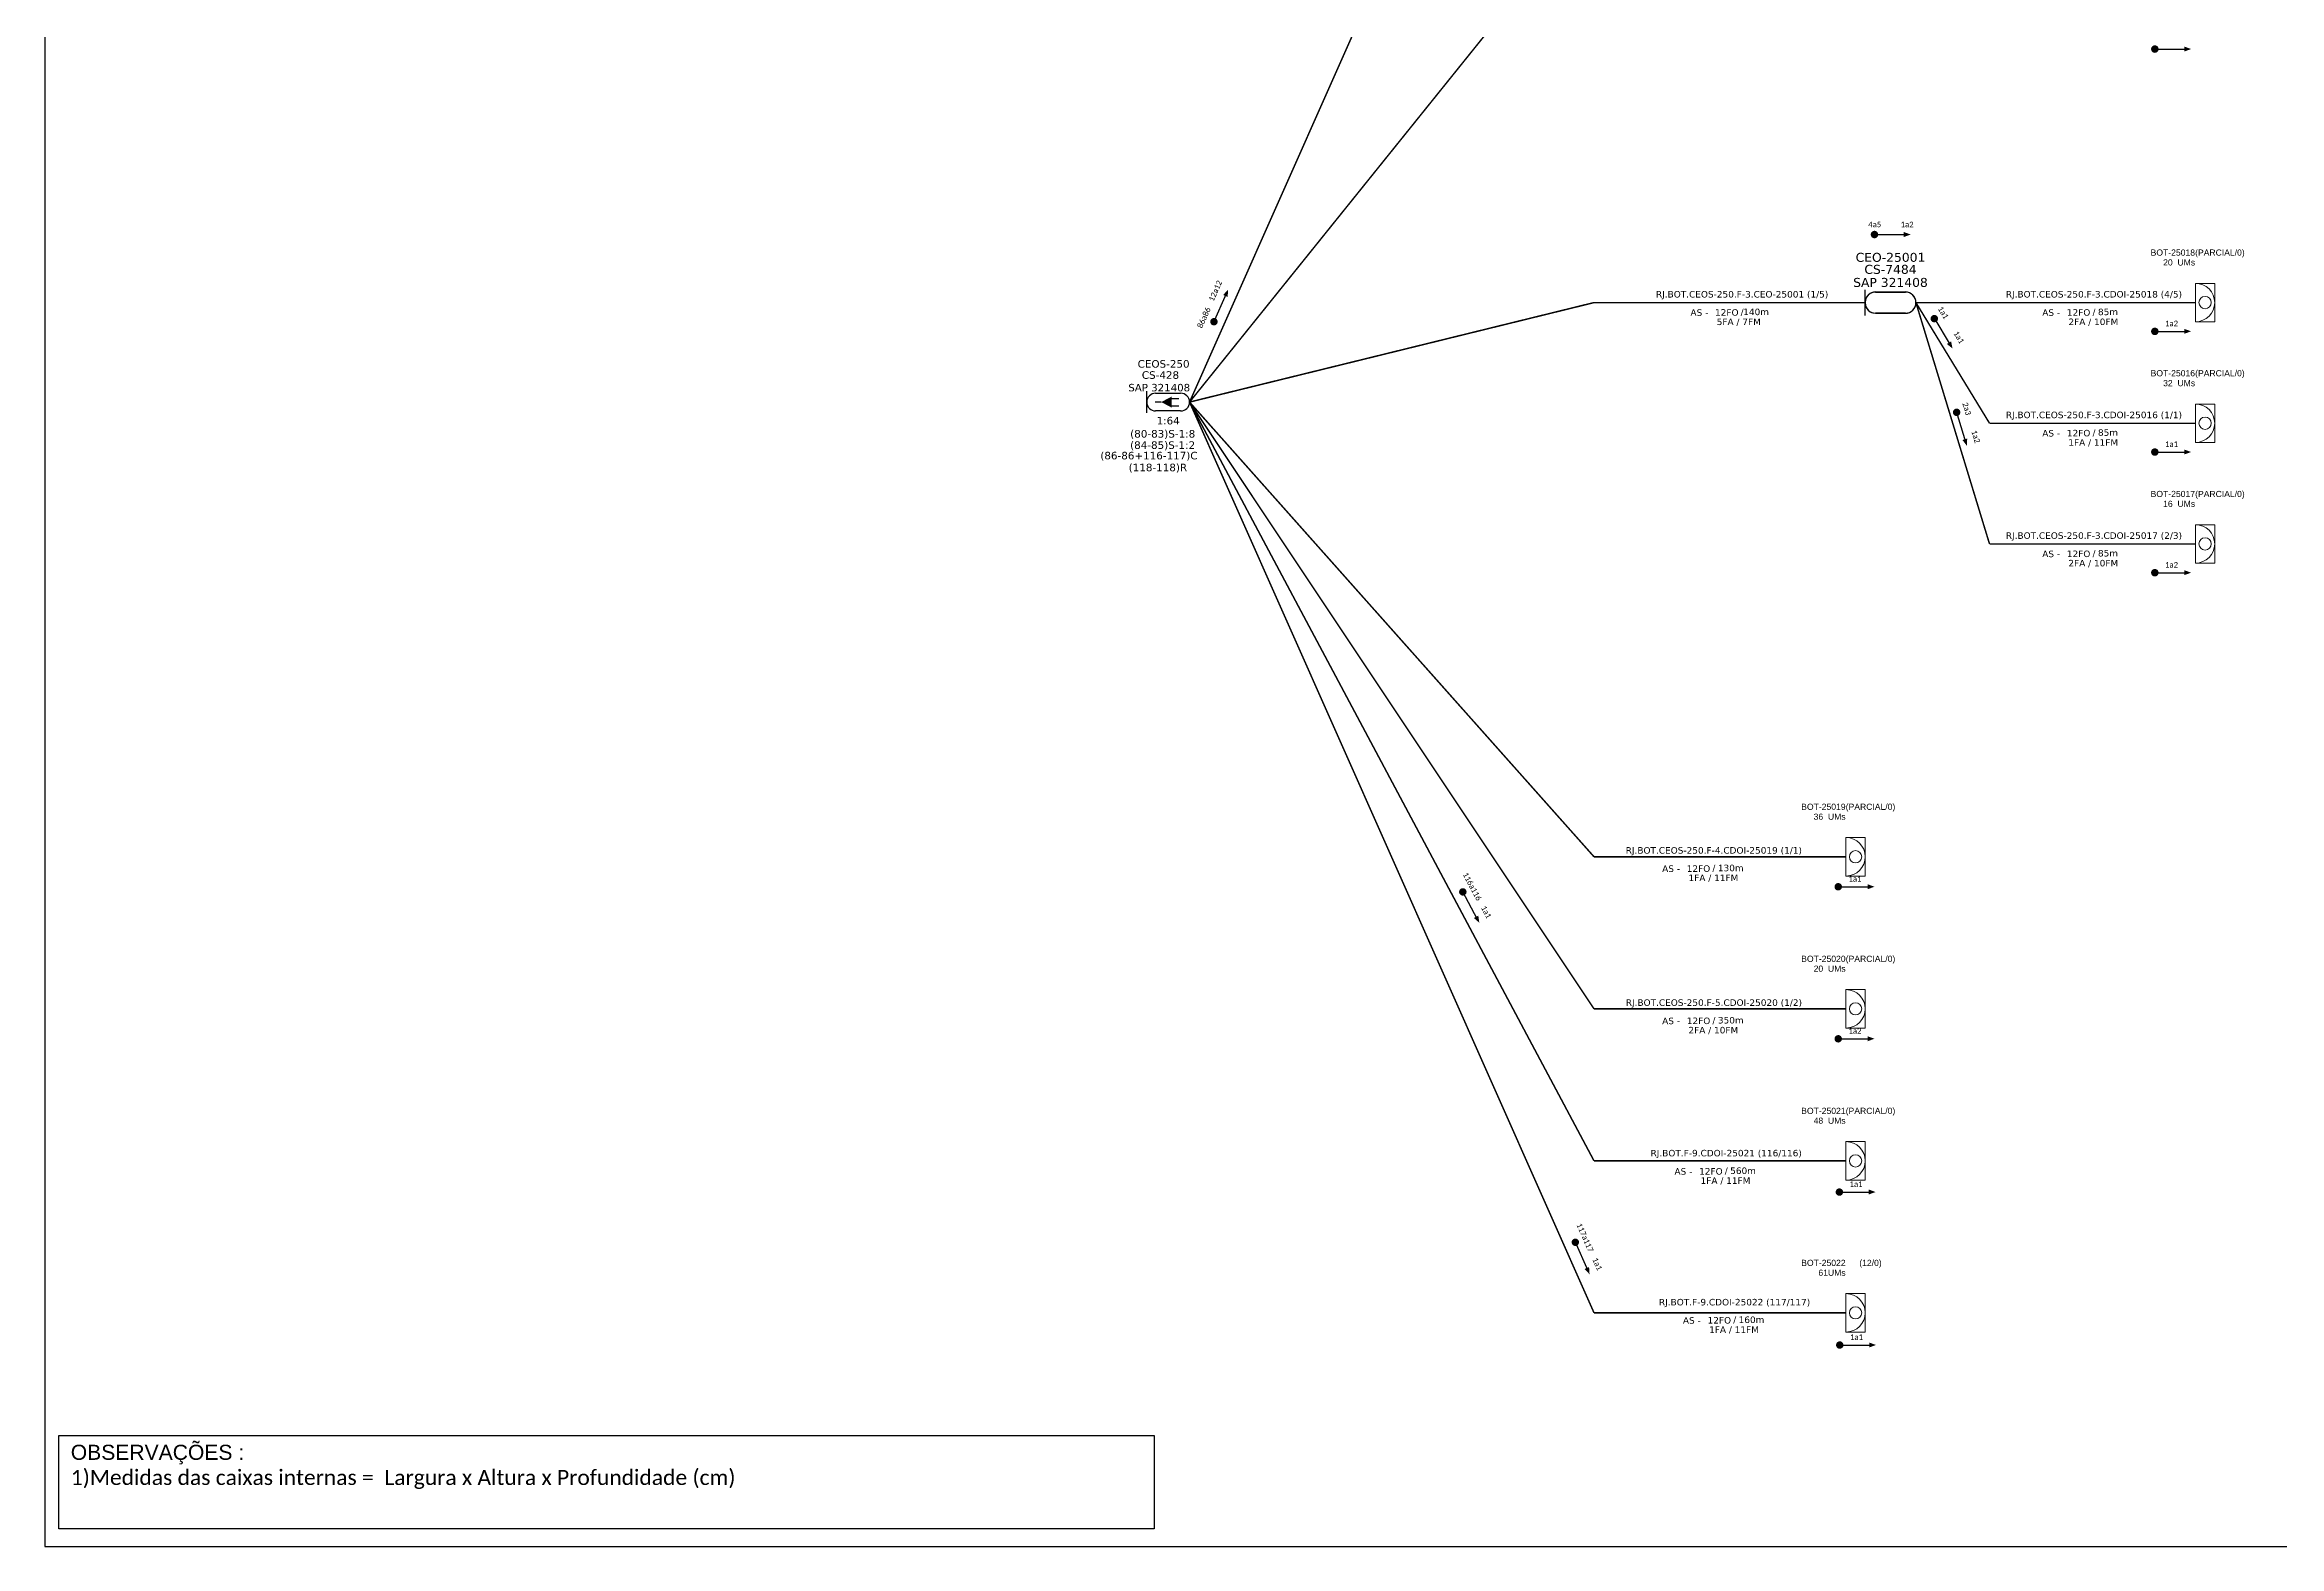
# Model space of a CAD drawing. Header units: metres. Extents: x 0 to 843, y -1 to 595.
# Drawn here: x 0.3 to 320.1, y 0.5 to 215.5 of the extents above; entities that cross this region are included whole.
import ezdxf
from ezdxf.enums import TextEntityAlignment as Align

# ---------------------------------------------------------------- set-up
doc = ezdxf.new("R2010")
doc.units = ezdxf.units.M
for name, color, linetype, lineweight in [("20.0-LEGENDA DOS CDO'S", 1, 'Continuous', 0), ('20.1-CDO_INTERIOR', 1, 'Continuous', 0), ('40.1-ETIQUETAS', 1, 'Continuous', 20)]:
    doc.layers.add(name, color=color, linetype=linetype, lineweight=lineweight)
for name, color, linetype in [('20.4-CEOS', 1, 'Continuous'), ('CABO OPTICO EXISTENTE', 5, 'Continuous'), ('CAP a instalar', 1, 'Continuous'), ('CD de instalação futura', 8, 'Continuous'), ('SETA', 7, 'Continuous')]:
    doc.layers.add(name, color=color, linetype=linetype)
doc.styles.add('ARIAL', font='arial.ttf')
doc.styles.add('DIGICADE', font='arial.ttf')
doc.styles.add('siredit', font='verdana.ttf')
doc.styles.get("Standard").update_dxf_attribs({"font": 'arial.ttf'})
doc.linetypes.add('FENCELINE1', pattern='A,0.25,-0.1,[133,ltypeshp.shx,S=0.1,R=0,X=-0.1,Y=0],-0.1,1', length=1.45)

# ---------------------------------------------------------------- blocks, each defined once
blk = doc.blocks.new('CEO')
at = {"layer": 'CAP a instalar', "linetype": 'Continuous'}
for p, q in [((34376.45, 58706.74), (34376.45, 58714.31)), ((34379.59, 58713.67), (34388.39, 58713.67)), ((34388.39, 58707.39), (34379.59, 58707.39))]:
    blk.add_line(p, q, dxfattribs=at)
for centre, start_param, end_param in [((34379.59, 58710.53), 6.283185, 9.424778), ((34388.39, 58710.53), 3.141593, 6.283185)]:
    blk.add_ellipse(centre, major_axis=(0, 3.14), ratio=1, start_param=start_param, end_param=end_param, dxfattribs=at)
at = {"layer": '20.4-CEOS', "color": 7, "style": 'siredit'}
for tag, p in [('CEO-2701', (34383.99, 58725.26)), ('CSPROJ.', (34383.99, 58721.69)), ('SAP321406', (34383.99, 58717.83))]:
    blk.add_attdef(tag, text='', height=2.66, rotation=0.01293, dxfattribs=at).set_placement(p, align=Align.TOP_CENTER)
blk = doc.blocks.new('ETIQUETA_RS5F')
at = {"layer": '40.1-ETIQUETAS', "color": 0, "style": 'siredit'}
blk.add_text('/', height=1.5, dxfattribs=at).set_placement((1.55, -1.95), align=Align.MIDDLE_RIGHT)
for tag, p in [('ETIQUETA_R_SECUNDARIA', (1.18, 2.1)), ('ETIQUETA_R_PRIMARIA', (1.18, 4.1)), ('F_ATIVAS/F_MORTAS', (1.11, -4.24))]:
    blk.add_attdef(tag, text='', height=1.5, dxfattribs=at).set_placement(p, align=Align.MIDDLE_CENTER)
for tag, p in [('TIPO_CABO', (-6.62, -2.12)), ('CAP_CABO', (0.37, -2.09))]:
    blk.add_attdef(tag, text='', height=1.5, dxfattribs=at).set_placement(p, align=Align.MIDDLE_RIGHT)
blk.add_attdef('METROS', text='', height=1.5, dxfattribs=at).set_placement((2.11, -1.95), align=Align.MIDDLE_LEFT)
for tag, p in [('FUSÃO_1', (0.82, -8.39)), ('FUSÃO_2', (0.82, -10.6)), ('FUSÃO_3', (0.82, -12.93)), ('FUSÃO_4', (0.82, -15.14)), ('FUSÃO_5', (0.82, -17.16))]:
    blk.add_attdef(tag, text='', height=1.5, dxfattribs=at).set_placement(p, align=Align.CENTER)
blk = doc.blocks.new('CDOI_INT')
at = {"layer": '20.1-CDO_INTERIOR', "color": 0, "lineweight": 18}
blk.add_lwpolyline([(4.25, -4.25), (4.25, 4.25), (0, 4.25), (0, -4.25)], close=True, dxfattribs=at)
blk.add_circle((2.12, 0), 1.36, dxfattribs=at)
blk.add_arc((0, 0), 4.25, 270, 90, dxfattribs=at)
at = {"layer": "20.0-LEGENDA DOS CDO'S", "color": 0, "style": 'ARIAL'}
for tag, p in [('CDO_N', (-0.08, 10.38)), ('SPLITER_1', (21.18, 10.38)), ('SPLITER_2', (21.19, 8.68)), ('SAP', (-0.08, 6.23)), ('SURVEY', (-0.08, 8.2)), ('1:XX', (5.94, -2.22)), ('UMS', (5.94, -4.24))]:
    blk.add_attdef(tag, p, '', height=1.36, dxfattribs=at)
blk.add_attdef('FIBRAS_UTILIZADAS', text='', height=1.36, dxfattribs=at).set_placement((15.34, 10.38), align=Align.CENTER)
blk = doc.blocks.new('CEOS_UN_SC')
at = {"layer": '20.4-CEOS', "color": 0}
for p, q in [((-9.11, 2.39), (-2.39, 2.39)), ((-2.39, -2.39), (-9.11, -2.39))]:
    blk.add_line(p, q, dxfattribs=at)
for points in [[(-11.5, -2.89), (-11.5, 2.89)], [(-7.6, 0), (-9.22, 0)], [(-4.96, 0.95), (-2.92, 0.95)], [(-4.96, -1.04), (-2.92, -1.04)]]:
    blk.add_lwpolyline(points, dxfattribs=at)
blk.add_lwpolyline([(-7.6, 0, 0, 2.95, 0), (-4.83, 0, 2.95, 2.95, 0)], format="xyseb", dxfattribs=at)
for centre, start, end in [((-9.11, 0), 90, 270), ((-2.39, 0), 270, 90)]:
    blk.add_arc(centre, 2.39, start, end, dxfattribs=at)
at = {"layer": '20.4-CEOS', "color": 7, "style": 'siredit'}
for tag, height, p in [('LOCAL?', 2.03, (-5.75, 7.27)), ('NOME?', 2.03, (-5.75, 10.27)), ('TIPO?', 2, (-8.17, 3.89))]:
    blk.add_attdef(tag, text='', height=height, dxfattribs=at).set_placement(p, align=Align.MIDDLE_CENTER)
for tag, p in [('RACIO_SPLITAGEM', (-5.75, -3.97)), ('FIBRAS_RESERVA', (-5.75, -7.51))]:
    blk.add_attdef(tag, text='', height=2.03, dxfattribs=at).set_placement(p, align=Align.TOP_CENTER)

msp = doc.modelspace()

# ---------------------------------------------------------------- linework, layer by layer
at = {"color": 7}
msp.add_lwpolyline([(0.35, 0.54), (841.35, 0.54), (841.35, 594.54), (0.35, 594.54)], close=True, dxfattribs=at)
at = {"color": 8, "const_width": 0.532}
for points in [[(302.03, 214.83, 1), (302.57, 214.83, 1)], [(261.91, 188.29, 1), (262.45, 188.29, 1)], [(167.55, 175.57, 1), (167.77, 176.05, 1)], [(270.6, 176.48, 1), (270.88, 176.03, 1)], [(302.03, 174.43, 1), (302.57, 174.43, 1)], [(273.86, 163.1, 1), (274.01, 162.59, 1)], [(302.03, 157.16, 1), (302.57, 157.16, 1)], [(302.03, 139.89, 1), (302.57, 139.89, 1)], [(203.15, 94.44, 1), (203.4, 93.97, 1)], [(256.73, 94.94, 1), (257.26, 94.94, 1)], [(256.73, 73.18, 1), (257.26, 73.18, 1)], [(256.89, 51.24, 1), (257.42, 51.24, 1)]]:
    msp.add_lwpolyline(points, format="xyb", close=True, dxfattribs=at)
at = {"color": 8}
for points in [[(260.82, 180.38), (260.82, 176.72)], [(262.34, 180.07), (266.59, 180.07)], [(262.34, 177.03), (266.59, 177.03)]]:
    msp.add_lwpolyline(points, dxfattribs=at)
at = {"color": 7, "const_width": 0.532}
for points in [[(219.27, 44.3, 1), (219.48, 43.82, 1)], [(256.95, 29.35, 1), (257.48, 29.35, 1)]]:
    msp.add_lwpolyline(points, format="xyb", close=True, dxfattribs=at)
at = {"color": 0}
msp.add_lwpolyline([(2.35, 16.39), (159.1, 16.39), (159.1, 3.04), (2.35, 3.04)], close=True, dxfattribs=at)
at = {"color": 8}
for centre, start, end in [((262.34, 178.55), 90.0129, 270.0129), ((266.59, 178.55), 270.0129, 90.0129)]:
    msp.add_arc(centre, 1.52, start, end, dxfattribs=at)
at = {"layer": 'CAP a instalar', "color": 7, "linetype": 'FENCELINE1', "ltscale": 6, "const_width": 0.213}
for points in [[(164.17, 164.31), (222.05, 294.66)], [(222.05, 236.22), (164.17, 164.31)]]:
    msp.add_lwpolyline(points, dxfattribs=at)
at = {"layer": 'CAP a instalar', "color": 8, "linetype": 'FENCELINE1', "ltscale": 6, "const_width": 0.213}
for points in [[(164.17, 164.31), (222.05, 178.55)], [(222.05, 178.55), (260.82, 178.55)], [(268.11, 178.55), (278.64, 161.28)], [(268.11, 178.55), (308.11, 178.55)], [(268.11, 178.55), (278.64, 144.01)], [(222.05, 99.23), (164.17, 164.31)], [(222.05, 77.47), (164.17, 164.31)], [(222.05, 55.71), (164.17, 164.31)], [(278.64, 161.28), (308.11, 161.28)], [(278.64, 144.01), (308.11, 144.01)], [(222.05, 99.23), (258.1, 99.23)], [(222.05, 77.47), (258.1, 77.47)], [(222.05, 55.71), (258.1, 55.71)]]:
    msp.add_lwpolyline(points, dxfattribs=at)
at = {"layer": 'CAP a instalar', "color": 1, "linetype": 'FENCELINE1', "ltscale": 6, "const_width": 0.213}
for points in [[(222.05, 33.96), (164.17, 164.31)], [(222.05, 33.96), (258.1, 33.96)]]:
    msp.add_lwpolyline(points, dxfattribs=at)
at = {"layer": 'SETA', "color": 8}
for points in [[(302.3, 214.83), (306.88, 214.83)], [(262.18, 188.29), (266.75, 188.29)], [(167.59, 175.65), (169.45, 179.83)], [(270.65, 176.4), (273.03, 172.49)], [(302.3, 174.43), (306.88, 174.43)], [(273.89, 163.01), (275.21, 158.63)], [(302.3, 157.16), (306.88, 157.16)], [(302.3, 139.89), (306.88, 139.89)], [(203.2, 94.36), (205.34, 90.31)], [(256.99, 94.94), (261.57, 94.94)], [(256.99, 73.18), (261.57, 73.18)], [(257.15, 51.24), (261.73, 51.24)]]:
    msp.add_lwpolyline(points, dxfattribs=at)
at = {"layer": 'SETA', "color": 7}
for points in [[(219.31, 44.22), (221.16, 40.03)], [(257.22, 29.35), (261.79, 29.35)]]:
    msp.add_lwpolyline(points, dxfattribs=at)
at = {"layer": 'SETA', "color": 8}
for points in [[(306.51, 215.19), (307.49, 214.84), (306.51, 214.48)], [(266.38, 188.65), (267.36, 188.29), (266.38, 187.94)], [(168.97, 179.64), (169.69, 180.39), (169.62, 179.36)], [(273.15, 172.99), (273.35, 171.98), (272.54, 172.63)], [(306.51, 174.79), (307.49, 174.44), (306.51, 174.08)], [(275.45, 159.08), (275.4, 158.05), (274.77, 158.88)], [(306.51, 157.52), (307.49, 157.16), (306.51, 156.81)], [(306.51, 140.25), (307.49, 139.89), (306.51, 139.54)], [(261.2, 95.3), (262.18, 94.94), (261.2, 94.59)], [(205.49, 90.81), (205.64, 89.78), (204.86, 90.47)], [(261.2, 73.54), (262.18, 73.19), (261.2, 72.83)], [(261.36, 51.61), (262.34, 51.25), (261.36, 50.9)]]:
    msp.add_solid(points, dxfattribs=at)
at = {"layer": 'SETA', "color": 7}
for points in [[(221.34, 40.51), (221.41, 39.48), (220.69, 40.23)], [(261.42, 29.71), (262.4, 29.36), (261.42, 29)]]:
    msp.add_solid(points, dxfattribs=at)

# ---------------------------------------------------------------- block references
at = {"layer": '20.4-CEOS', "color": 5}
ref = msp.add_blockref('CEOS_UN_SC', (164.17, 164.31), dxfattribs=dict(at, xscale=0.5324000000000001, yscale=0.5324000000000001, zscale=0.5324000000000001))
ref.add_attrib('NOME?', 'CEOS-250', dxfattribs={"color": 5, "height": 1.079, "style": 'siredit'}).set_placement((160.46, 169.78), align=Align.MIDDLE_CENTER)
ref.add_attrib('LOCAL?', 'CS-428', dxfattribs={"color": 5, "height": 1.079, "style": 'siredit'}).set_placement((160.01, 168.18), align=Align.MIDDLE_CENTER)
ref.add_attrib('TIPO?', 'SAP 321408', dxfattribs={"color": 5, "height": 1.065, "style": 'siredit'}).set_placement((159.83, 166.38), align=Align.MIDDLE_CENTER)
ref.add_attrib('RACIO_SPLITAGEM', '1:64', dxfattribs={"color": 5, "height": 1.079, "style": 'siredit'}).set_placement((161.11, 162.19), align=Align.TOP_CENTER)
ref.add_attrib('FIBRAS_RESERVA', '(80-83)S-1:8', dxfattribs={"color": 5, "height": 1.0795, "style": 'siredit'}).set_placement((160.33, 160.31), align=Align.TOP_CENTER)
at = {"layer": 'CAP a instalar', "color": 8, "linetype": 'FENCELINE1'}
ref = msp.add_blockref('CEO', (-16352.79, -28195.36), dxfattribs=dict(at, xscale=0.4832847816483758, yscale=0.4832847816483758, zscale=0.4832847816483758))
ref.add_attrib('SAP321406', 'SAP 321408', dxfattribs={"layer": '20.4-CEOS', "color": 8, "height": 1.285, "rotation": 0.0129, "style": 'siredit'}).set_placement((264.47, 182.08), align=Align.TOP_CENTER)
ref.add_attrib('CSPROJ.', 'CS-7484', dxfattribs={"layer": '20.4-CEOS', "color": 8, "height": 1.285, "rotation": 0.0129, "style": 'siredit'}).set_placement((264.47, 183.95), align=Align.TOP_CENTER)
ref.add_attrib('CEO-2701', 'CEO-25001', dxfattribs={"layer": '20.4-CEOS', "color": 8, "height": 1.285, "rotation": 0.0129, "style": 'siredit'}).set_placement((264.47, 185.67), align=Align.TOP_CENTER)
at = {"layer": 'CAP a instalar', "color": 8, "linetype": 'FENCELINE1', "ltscale": 7}
ref = msp.add_blockref('ETIQUETA_RS5F', (242.5, 178.44), dxfattribs=dict(at, xscale=0.6209913520138781, yscale=0.6209913520138781, zscale=0.6209913520138781))
ref.add_attrib('ETIQUETA_R_SECUNDARIA', 'RJ.BOT.CEOS-250.F-3.CEO-25001 (1/5)', dxfattribs={"layer": '40.1-ETIQUETAS', "color": 0, "height": 0.9315, "style": 'siredit'}).set_placement((243.24, 179.74), align=Align.MIDDLE_CENTER)
ref.add_attrib('TIPO_CABO', 'AS -', dxfattribs={"layer": '40.1-ETIQUETAS', "color": 0, "height": 0.931, "style": 'siredit'}).set_placement((238.4, 177.12), align=Align.MIDDLE_RIGHT)
ref.add_attrib('CAP_CABO', '12FO', dxfattribs={"layer": '40.1-ETIQUETAS', "color": 0, "height": 0.931, "style": 'siredit'}).set_placement((242.73, 177.14), align=Align.MIDDLE_RIGHT)
ref.add_attrib('METROS', '140m', dxfattribs={"layer": '40.1-ETIQUETAS', "color": 0, "height": 0.931, "style": 'siredit'}).set_placement((243.4, 177.22), align=Align.MIDDLE_LEFT)
ref.add_attrib('F_ATIVAS/F_MORTAS', '5FA / 7FM', dxfattribs={"layer": '40.1-ETIQUETAS', "color": 0, "height": 0.931, "style": 'siredit'}).set_placement((242.76, 175.8), align=Align.MIDDLE_CENTER)
ref = msp.add_blockref('ETIQUETA_RS5F', (292.85, 178.44), dxfattribs=dict(at, xscale=0.620991352013394, yscale=0.620991352013394, zscale=0.620991352013394))
ref.add_attrib('ETIQUETA_R_SECUNDARIA', 'RJ.BOT.CEOS-250.F-3.CDOI-25018 (4/5)', dxfattribs={"layer": 'CABO OPTICO EXISTENTE', "color": 0, "height": 0.9315, "style": 'siredit'}).set_placement((293.58, 179.74), align=Align.MIDDLE_CENTER)
ref.add_attrib('TIPO_CABO', 'AS -', dxfattribs={"layer": '40.1-ETIQUETAS', "color": 0, "height": 0.931, "style": 'siredit'}).set_placement((288.74, 177.12), align=Align.MIDDLE_RIGHT)
ref.add_attrib('CAP_CABO', '12FO', dxfattribs={"layer": '40.1-ETIQUETAS', "color": 0, "height": 0.931, "style": 'siredit'}).set_placement((293.07, 177.14), align=Align.MIDDLE_RIGHT)
ref.add_attrib('METROS', '85m', dxfattribs={"layer": '40.1-ETIQUETAS', "color": 0, "height": 0.931, "style": 'siredit'}).set_placement((294.16, 177.22), align=Align.MIDDLE_LEFT)
ref.add_attrib('F_ATIVAS/F_MORTAS', '2FA / 10FM', dxfattribs={"layer": '40.1-ETIQUETAS', "color": 0, "height": 0.931, "style": 'siredit'}).set_placement((293.5, 175.8), align=Align.MIDDLE_CENTER)
ref = msp.add_blockref('ETIQUETA_RS5F', (292.85, 161.16), dxfattribs=dict(at, xscale=0.620991352013394, yscale=0.620991352013394, zscale=0.620991352013394))
ref.add_attrib('ETIQUETA_R_SECUNDARIA', 'RJ.BOT.CEOS-250.F-3.CDOI-25016 (1/1)', dxfattribs={"layer": 'CABO OPTICO EXISTENTE', "color": 0, "height": 0.9315, "style": 'siredit'}).set_placement((293.58, 162.47), align=Align.MIDDLE_CENTER)
ref.add_attrib('TIPO_CABO', 'AS -', dxfattribs={"layer": '40.1-ETIQUETAS', "color": 0, "height": 0.931, "style": 'siredit'}).set_placement((288.74, 159.85), align=Align.MIDDLE_RIGHT)
ref.add_attrib('CAP_CABO', '12FO', dxfattribs={"layer": '40.1-ETIQUETAS', "color": 0, "height": 0.931, "style": 'siredit'}).set_placement((293.07, 159.87), align=Align.MIDDLE_RIGHT)
ref.add_attrib('METROS', '85m', dxfattribs={"layer": '40.1-ETIQUETAS', "color": 0, "height": 0.931, "style": 'siredit'}).set_placement((294.16, 159.95), align=Align.MIDDLE_LEFT)
ref.add_attrib('F_ATIVAS/F_MORTAS', '1FA / 11FM', dxfattribs={"layer": '40.1-ETIQUETAS', "color": 0, "height": 0.931, "style": 'siredit'}).set_placement((293.48, 158.53), align=Align.MIDDLE_CENTER)
ref = msp.add_blockref('ETIQUETA_RS5F', (292.85, 143.89), dxfattribs=dict(at, xscale=0.620991352013394, yscale=0.620991352013394, zscale=0.620991352013394))
ref.add_attrib('ETIQUETA_R_SECUNDARIA', 'RJ.BOT.CEOS-250.F-3.CDOI-25017 (2/3)', dxfattribs={"layer": 'CABO OPTICO EXISTENTE', "color": 0, "height": 0.9315, "style": 'siredit'}).set_placement((293.58, 145.2), align=Align.MIDDLE_CENTER)
ref.add_attrib('TIPO_CABO', 'AS -', dxfattribs={"layer": '40.1-ETIQUETAS', "color": 0, "height": 0.931, "style": 'siredit'}).set_placement((288.74, 142.58), align=Align.MIDDLE_RIGHT)
ref.add_attrib('CAP_CABO', '12FO', dxfattribs={"layer": '40.1-ETIQUETAS', "color": 0, "height": 0.931, "style": 'siredit'}).set_placement((293.07, 142.59), align=Align.MIDDLE_RIGHT)
ref.add_attrib('METROS', '85m', dxfattribs={"layer": '40.1-ETIQUETAS', "color": 0, "height": 0.931, "style": 'siredit'}).set_placement((294.16, 142.68), align=Align.MIDDLE_LEFT)
ref.add_attrib('F_ATIVAS/F_MORTAS', '2FA / 10FM', dxfattribs={"layer": '40.1-ETIQUETAS', "color": 0, "height": 0.931, "style": 'siredit'}).set_placement((293.49, 141.26), align=Align.MIDDLE_CENTER)
ref = msp.add_blockref('ETIQUETA_RS5F', (238.45, 98.84), dxfattribs=dict(at, xscale=0.620991352013394, yscale=0.620991352013394, zscale=0.620991352013394))
ref.add_attrib('ETIQUETA_R_SECUNDARIA', 'RJ.BOT.CEOS-250.F-4.CDOI-25019 (1/1)', dxfattribs={"layer": 'CABO OPTICO EXISTENTE', "color": 0, "height": 0.9315, "style": 'siredit'}).set_placement((239.19, 100.15), align=Align.MIDDLE_CENTER)
ref.add_attrib('TIPO_CABO', 'AS -', dxfattribs={"layer": '40.1-ETIQUETAS', "color": 0, "height": 0.931, "style": 'siredit'}).set_placement((234.35, 97.53), align=Align.MIDDLE_RIGHT)
ref.add_attrib('CAP_CABO', '12FO', dxfattribs={"layer": '40.1-ETIQUETAS', "color": 0, "height": 0.931, "style": 'siredit'}).set_placement((238.68, 97.54), align=Align.MIDDLE_RIGHT)
ref.add_attrib('METROS', '130m', dxfattribs={"layer": '40.1-ETIQUETAS', "color": 0, "height": 0.931, "style": 'siredit'}).set_placement((239.77, 97.63), align=Align.MIDDLE_LEFT)
ref.add_attrib('F_ATIVAS/F_MORTAS', '1FA / 11FM', dxfattribs={"layer": '40.1-ETIQUETAS', "color": 0, "height": 0.931, "style": 'siredit'}).set_placement((239.13, 96.21), align=Align.MIDDLE_CENTER)
ref = msp.add_blockref('ETIQUETA_RS5F', (238.46, 77.05), dxfattribs=dict(at, xscale=0.620991352013394, yscale=0.620991352013394, zscale=0.620991352013394))
ref.add_attrib('ETIQUETA_R_SECUNDARIA', 'RJ.BOT.CEOS-250.F-5.CDOI-25020 (1/2)', dxfattribs={"layer": 'CABO OPTICO EXISTENTE', "color": 0, "height": 0.9315, "style": 'siredit'}).set_placement((239.2, 78.36), align=Align.MIDDLE_CENTER)
ref.add_attrib('TIPO_CABO', 'AS -', dxfattribs={"layer": '40.1-ETIQUETAS', "color": 0, "height": 0.931, "style": 'siredit'}).set_placement((234.35, 75.74), align=Align.MIDDLE_RIGHT)
ref.add_attrib('CAP_CABO', '12FO', dxfattribs={"layer": '40.1-ETIQUETAS', "color": 0, "height": 0.931, "style": 'siredit'}).set_placement((238.69, 75.75), align=Align.MIDDLE_RIGHT)
ref.add_attrib('METROS', '350m', dxfattribs={"layer": '40.1-ETIQUETAS', "color": 0, "height": 0.931, "style": 'siredit'}).set_placement((239.77, 75.84), align=Align.MIDDLE_LEFT)
ref.add_attrib('F_ATIVAS/F_MORTAS', '2FA / 10FM', dxfattribs={"layer": '40.1-ETIQUETAS', "color": 0, "height": 0.931, "style": 'siredit'}).set_placement((239.12, 74.42), align=Align.MIDDLE_CENTER)
ref = msp.add_blockref('ETIQUETA_RS5F', (240.22, 55.51), dxfattribs=dict(at, xscale=0.620991352013394, yscale=0.620991352013394, zscale=0.620991352013394))
ref.add_attrib('ETIQUETA_R_SECUNDARIA', 'RJ.BOT.F-9.CDOI-25021 (116/116)', dxfattribs={"layer": 'CABO OPTICO EXISTENTE', "color": 0, "height": 0.9315, "style": 'siredit'}).set_placement((240.96, 56.82), align=Align.MIDDLE_CENTER)
ref.add_attrib('TIPO_CABO', 'AS -', dxfattribs={"layer": '40.1-ETIQUETAS', "color": 0, "height": 0.931, "style": 'siredit'}).set_placement((236.11, 54.2), align=Align.MIDDLE_RIGHT)
ref.add_attrib('CAP_CABO', '12FO', dxfattribs={"layer": '40.1-ETIQUETAS', "color": 0, "height": 0.931, "style": 'siredit'}).set_placement((240.45, 54.21), align=Align.MIDDLE_RIGHT)
ref.add_attrib('METROS', '560m', dxfattribs={"layer": '40.1-ETIQUETAS', "color": 0, "height": 0.931, "style": 'siredit'}).set_placement((241.53, 54.3), align=Align.MIDDLE_LEFT)
ref.add_attrib('F_ATIVAS/F_MORTAS', '1FA / 11FM', dxfattribs={"layer": '40.1-ETIQUETAS', "color": 0, "height": 0.931, "style": 'siredit'}).set_placement((240.86, 52.88), align=Align.MIDDLE_CENTER)
at = {"layer": 'CAP a instalar', "color": 1, "linetype": 'FENCELINE1', "ltscale": 7}
ref = msp.add_blockref('ETIQUETA_RS5F', (241.43, 34.19), dxfattribs=dict(at, xscale=0.620991352013394, yscale=0.620991352013394, zscale=0.620991352013394))
ref.add_attrib('ETIQUETA_R_SECUNDARIA', 'RJ.BOT.F-9.CDOI-25022 (117/117)', dxfattribs={"layer": 'CABO OPTICO EXISTENTE', "color": 0, "height": 0.9315, "style": 'siredit'}).set_placement((242.16, 35.49), align=Align.MIDDLE_CENTER)
ref.add_attrib('TIPO_CABO', 'AS -', dxfattribs={"layer": '40.1-ETIQUETAS', "color": 0, "height": 0.931, "style": 'siredit'}).set_placement((237.32, 32.87), align=Align.MIDDLE_RIGHT)
ref.add_attrib('CAP_CABO', '12FO', dxfattribs={"layer": '40.1-ETIQUETAS', "color": 0, "height": 0.931, "style": 'siredit'}).set_placement((241.66, 32.89), align=Align.MIDDLE_RIGHT)
ref.add_attrib('METROS', '160m', dxfattribs={"layer": '40.1-ETIQUETAS', "color": 0, "height": 0.931, "style": 'siredit'}).set_placement((242.74, 32.97), align=Align.MIDDLE_LEFT)
ref.add_attrib('F_ATIVAS/F_MORTAS', '1FA / 11FM', dxfattribs={"layer": '40.1-ETIQUETAS', "color": 0, "height": 0.931, "style": 'siredit'}).set_placement((242.08, 31.55), align=Align.MIDDLE_CENTER)
at = {"layer": 'CD de instalação futura', "color": 8, "ltscale": 11}
ref = msp.add_blockref('CDOI_INT', (308.11, 178.55), dxfattribs=dict(at, xscale=0.64708761415403, yscale=0.64708761415403, zscale=0.64708761415403))
ref.add_attrib('CDO_N', 'BOT-25018', dxfattribs={"layer": "20.0-LEGENDA DOS CDO'S", "color": 0, "height": 0.88, "style": 'ARIAL'}).set_placement((308.05, 185.27), align=Align.RIGHT)
ref.add_attrib('FIBRAS_UTILIZADAS', '    (PARCIAL/0)', dxfattribs={"layer": "20.0-LEGENDA DOS CDO'S", "color": 0, "height": 0.8785, "style": 'ARIAL'}).set_placement((310.93, 185.27), align=Align.CENTER)
ref.add_attrib('SURVEY', '20  UMs', dxfattribs={"layer": "20.0-LEGENDA DOS CDO'S", "color": 0, "height": 0.88, "style": 'ARIAL'}).set_placement((308.06, 183.86), align=Align.RIGHT)
ref = msp.add_blockref('CDOI_INT', (308.11, 161.28), dxfattribs=dict(at, xscale=0.64708761415403, yscale=0.64708761415403, zscale=0.64708761415403))
ref.add_attrib('CDO_N', 'BOT-25016', dxfattribs={"layer": "20.0-LEGENDA DOS CDO'S", "color": 0, "height": 0.88, "style": 'ARIAL'}).set_placement((308.05, 168), align=Align.RIGHT)
ref.add_attrib('FIBRAS_UTILIZADAS', '    (PARCIAL/0)', dxfattribs={"layer": "20.0-LEGENDA DOS CDO'S", "color": 0, "height": 0.8785, "style": 'ARIAL'}).set_placement((310.93, 168), align=Align.CENTER)
ref.add_attrib('SURVEY', '32  UMs', dxfattribs={"layer": "20.0-LEGENDA DOS CDO'S", "color": 0, "height": 0.88, "style": 'ARIAL'}).set_placement((308.06, 166.58), align=Align.RIGHT)
ref = msp.add_blockref('CDOI_INT', (308.11, 144.01), dxfattribs=dict(at, xscale=0.64708761415403, yscale=0.64708761415403, zscale=0.64708761415403))
ref.add_attrib('CDO_N', 'BOT-25017', dxfattribs={"layer": "20.0-LEGENDA DOS CDO'S", "color": 0, "height": 0.88, "style": 'ARIAL'}).set_placement((308.05, 150.72), align=Align.RIGHT)
ref.add_attrib('FIBRAS_UTILIZADAS', '    (PARCIAL/0)', dxfattribs={"layer": "20.0-LEGENDA DOS CDO'S", "color": 0, "height": 0.8785, "style": 'ARIAL'}).set_placement((310.93, 150.72), align=Align.CENTER)
ref.add_attrib('SURVEY', '16  UMs', dxfattribs={"layer": "20.0-LEGENDA DOS CDO'S", "color": 0, "height": 0.88, "style": 'ARIAL'}).set_placement((308.06, 149.31), align=Align.RIGHT)
ref = msp.add_blockref('CDOI_INT', (258.1, 99.23), dxfattribs=dict(at, xscale=0.64708761415403, yscale=0.64708761415403, zscale=0.64708761415403))
ref.add_attrib('CDO_N', 'BOT-25019', dxfattribs={"layer": "20.0-LEGENDA DOS CDO'S", "color": 0, "height": 0.88, "style": 'ARIAL'}).set_placement((258.05, 105.95), align=Align.RIGHT)
ref.add_attrib('FIBRAS_UTILIZADAS', '    (PARCIAL/0)', dxfattribs={"layer": "20.0-LEGENDA DOS CDO'S", "color": 0, "height": 0.8785, "style": 'ARIAL'}).set_placement((260.93, 105.95), align=Align.CENTER)
ref.add_attrib('SURVEY', '36  UMs', dxfattribs={"layer": "20.0-LEGENDA DOS CDO'S", "color": 0, "height": 0.88, "style": 'ARIAL'}).set_placement((258.05, 104.53), align=Align.RIGHT)
ref = msp.add_blockref('CDOI_INT', (258.1, 77.47), dxfattribs=dict(at, xscale=0.64708761415403, yscale=0.64708761415403, zscale=0.64708761415403))
ref.add_attrib('CDO_N', 'BOT-25020', dxfattribs={"layer": "20.0-LEGENDA DOS CDO'S", "color": 0, "height": 0.88, "style": 'ARIAL'}).set_placement((258.05, 84.19), align=Align.RIGHT)
ref.add_attrib('FIBRAS_UTILIZADAS', '    (PARCIAL/0)', dxfattribs={"layer": "20.0-LEGENDA DOS CDO'S", "color": 0, "height": 0.8785, "style": 'ARIAL'}).set_placement((260.93, 84.19), align=Align.CENTER)
ref.add_attrib('SURVEY', '20  UMs', dxfattribs={"layer": "20.0-LEGENDA DOS CDO'S", "color": 0, "height": 0.88, "style": 'ARIAL'}).set_placement((258.05, 82.78), align=Align.RIGHT)
ref = msp.add_blockref('CDOI_INT', (258.1, 55.71), dxfattribs=dict(at, xscale=0.64708761415403, yscale=0.64708761415403, zscale=0.64708761415403))
ref.add_attrib('CDO_N', 'BOT-25021', dxfattribs={"layer": "20.0-LEGENDA DOS CDO'S", "color": 0, "height": 0.88, "style": 'ARIAL'}).set_placement((258.05, 62.43), align=Align.RIGHT)
ref.add_attrib('FIBRAS_UTILIZADAS', '    (PARCIAL/0)', dxfattribs={"layer": "20.0-LEGENDA DOS CDO'S", "color": 0, "height": 0.8785, "style": 'ARIAL'}).set_placement((260.93, 62.43), align=Align.CENTER)
ref.add_attrib('SURVEY', '48  UMs', dxfattribs={"layer": "20.0-LEGENDA DOS CDO'S", "color": 0, "height": 0.88, "style": 'ARIAL'}).set_placement((258.05, 61.02), align=Align.RIGHT)
at = {"layer": 'CD de instalação futura', "color": 1, "ltscale": 11}
ref = msp.add_blockref('CDOI_INT', (258.1, 33.96), dxfattribs=dict(at, xscale=0.64708761415403, yscale=0.64708761415403, zscale=0.64708761415403))
ref.add_attrib('CDO_N', 'BOT-25022', dxfattribs={"layer": "20.0-LEGENDA DOS CDO'S", "color": 0, "height": 0.88, "style": 'ARIAL'}).set_placement((258.05, 40.67), align=Align.RIGHT)
ref.add_attrib('FIBRAS_UTILIZADAS', '    (12/0)', dxfattribs={"layer": "20.0-LEGENDA DOS CDO'S", "color": 0, "height": 0.878, "style": 'ARIAL'}).set_placement((260.93, 40.67), align=Align.CENTER)
ref.add_attrib('SURVEY', '61UMs', dxfattribs={"layer": "20.0-LEGENDA DOS CDO'S", "color": 0, "height": 0.88, "style": 'ARIAL'}).set_placement((258.05, 39.26), align=Align.RIGHT)

# ---------------------------------------------------------------- texts
at = {"color": 8, "attachment_point": 5}
for s, insert, char_height, width in [('\\fCalibri|b0|i0|c0|p34;4a5', (262.21, 189.73), 0.7974, 13.4811), ('\\fCalibri|b0|i0|c0|p34;1a2', (266.85, 189.73), 0.7974, 13.4811), ('\\fCalibri|b0|i0|c0|p34;1a2', (304.69, 175.56), 0.7986, 13.501), ('\\fCalibri|b0|i0|c0|p34;1a1', (304.69, 158.29), 0.7986, 13.501), ('\\fCalibri|b0|i0|c0|p34;1a2', (304.69, 141.02), 0.7986, 13.501), ('\\fCalibri|b0|i0|c0|p34;1a1', (259.39, 96.07), 0.7986, 13.501), ('\\fCalibri|b0|i0|c0|p34;1a2', (259.39, 74.31), 0.7986, 13.501), ('\\fCalibri|b0|i0|c0|p34;1a1', (259.54, 52.38), 0.7986, 13.501)]:
    msp.add_mtext(s, dxfattribs=dict(at, insert=insert, char_height=char_height, width=width))
at = {"color": 8, "char_height": 0.7986, "width": 13.501, "attachment_point": 5}
for s, insert, rotation in [('\\fCalibri|b0|i0|c0|p34;12a12', (167.87, 180.23), 65.9784), ('{\\fCalibri|b0|i0|c0|p34;86a86}', (166.23, 176.39), 65.9784), ('\\fCalibri|b0|i0|c0|p34;1a1', (272.02, 177.1), 301.2901), ('\\fCalibri|b0|i0|c0|p34;1a1', (274.26, 173.57), 301.2901), ('\\fCalibri|b0|i0|c0|p34;2a3', (275.39, 163.34), 286.8733), ('\\fCalibri|b0|i0|c0|p34;1a2', (276.67, 159.36), 286.8733), ('{\\fCalibri|b0|i0|c0|p34;116a116}', (204.61, 94.97), 297.9749), ('\\fCalibri|b0|i0|c0|p34;1a1', (206.63, 91.32), 297.9749)]:
    msp.add_mtext(s, dxfattribs=dict(at, insert=insert, rotation=rotation))
at = {"color": 7, "char_height": 0.7986, "width": 13.501, "attachment_point": 5, "rotation": 293.8605}
for s, insert in [('{\\fCalibri|b0|i0|c0|p34;117a117}', (220.76, 44.73)), ('\\fCalibri|b0|i0|c0|p34;1a1', (222.52, 40.94))]:
    msp.add_mtext(s, dxfattribs=dict(at, insert=insert))
at = {"color": 7, "insert": (259.61, 30.48), "char_height": 0.7986, "width": 13.501, "attachment_point": 5}
msp.add_mtext('\\fCalibri|b0|i0|c0|p34;1a1', dxfattribs=at)
at = {"color": 7, "linetype": 'Continuous', "insert": (4.08, 15.08), "char_height": 2.16, "width": 113.1416, "attachment_point": 1, "style": 'DIGICADE'}
msp.add_mtext('OBSERVAÇÕES :\\P{\\fCalibri|b0|i0|c0|p32;\\C256;1)Medidas das caixas internas =  Largura x Altura x Profundidade (cm)}', dxfattribs=at)
at = {"layer": '20.4-CEOS', "color": 5, "style": 'siredit'}
for tag, p in [('(86-86+116-117)C', (158.36, 157.19)), ('(84-85)S-1:2', (160.32, 158.69)), ('(118-118)R', (159.64, 155.49))]:
    msp.add_attdef(tag, text='(XX)R', height=1.079, dxfattribs=at).set_placement(p, align=Align.TOP_CENTER)

doc.saveas('drawing.dxf')
